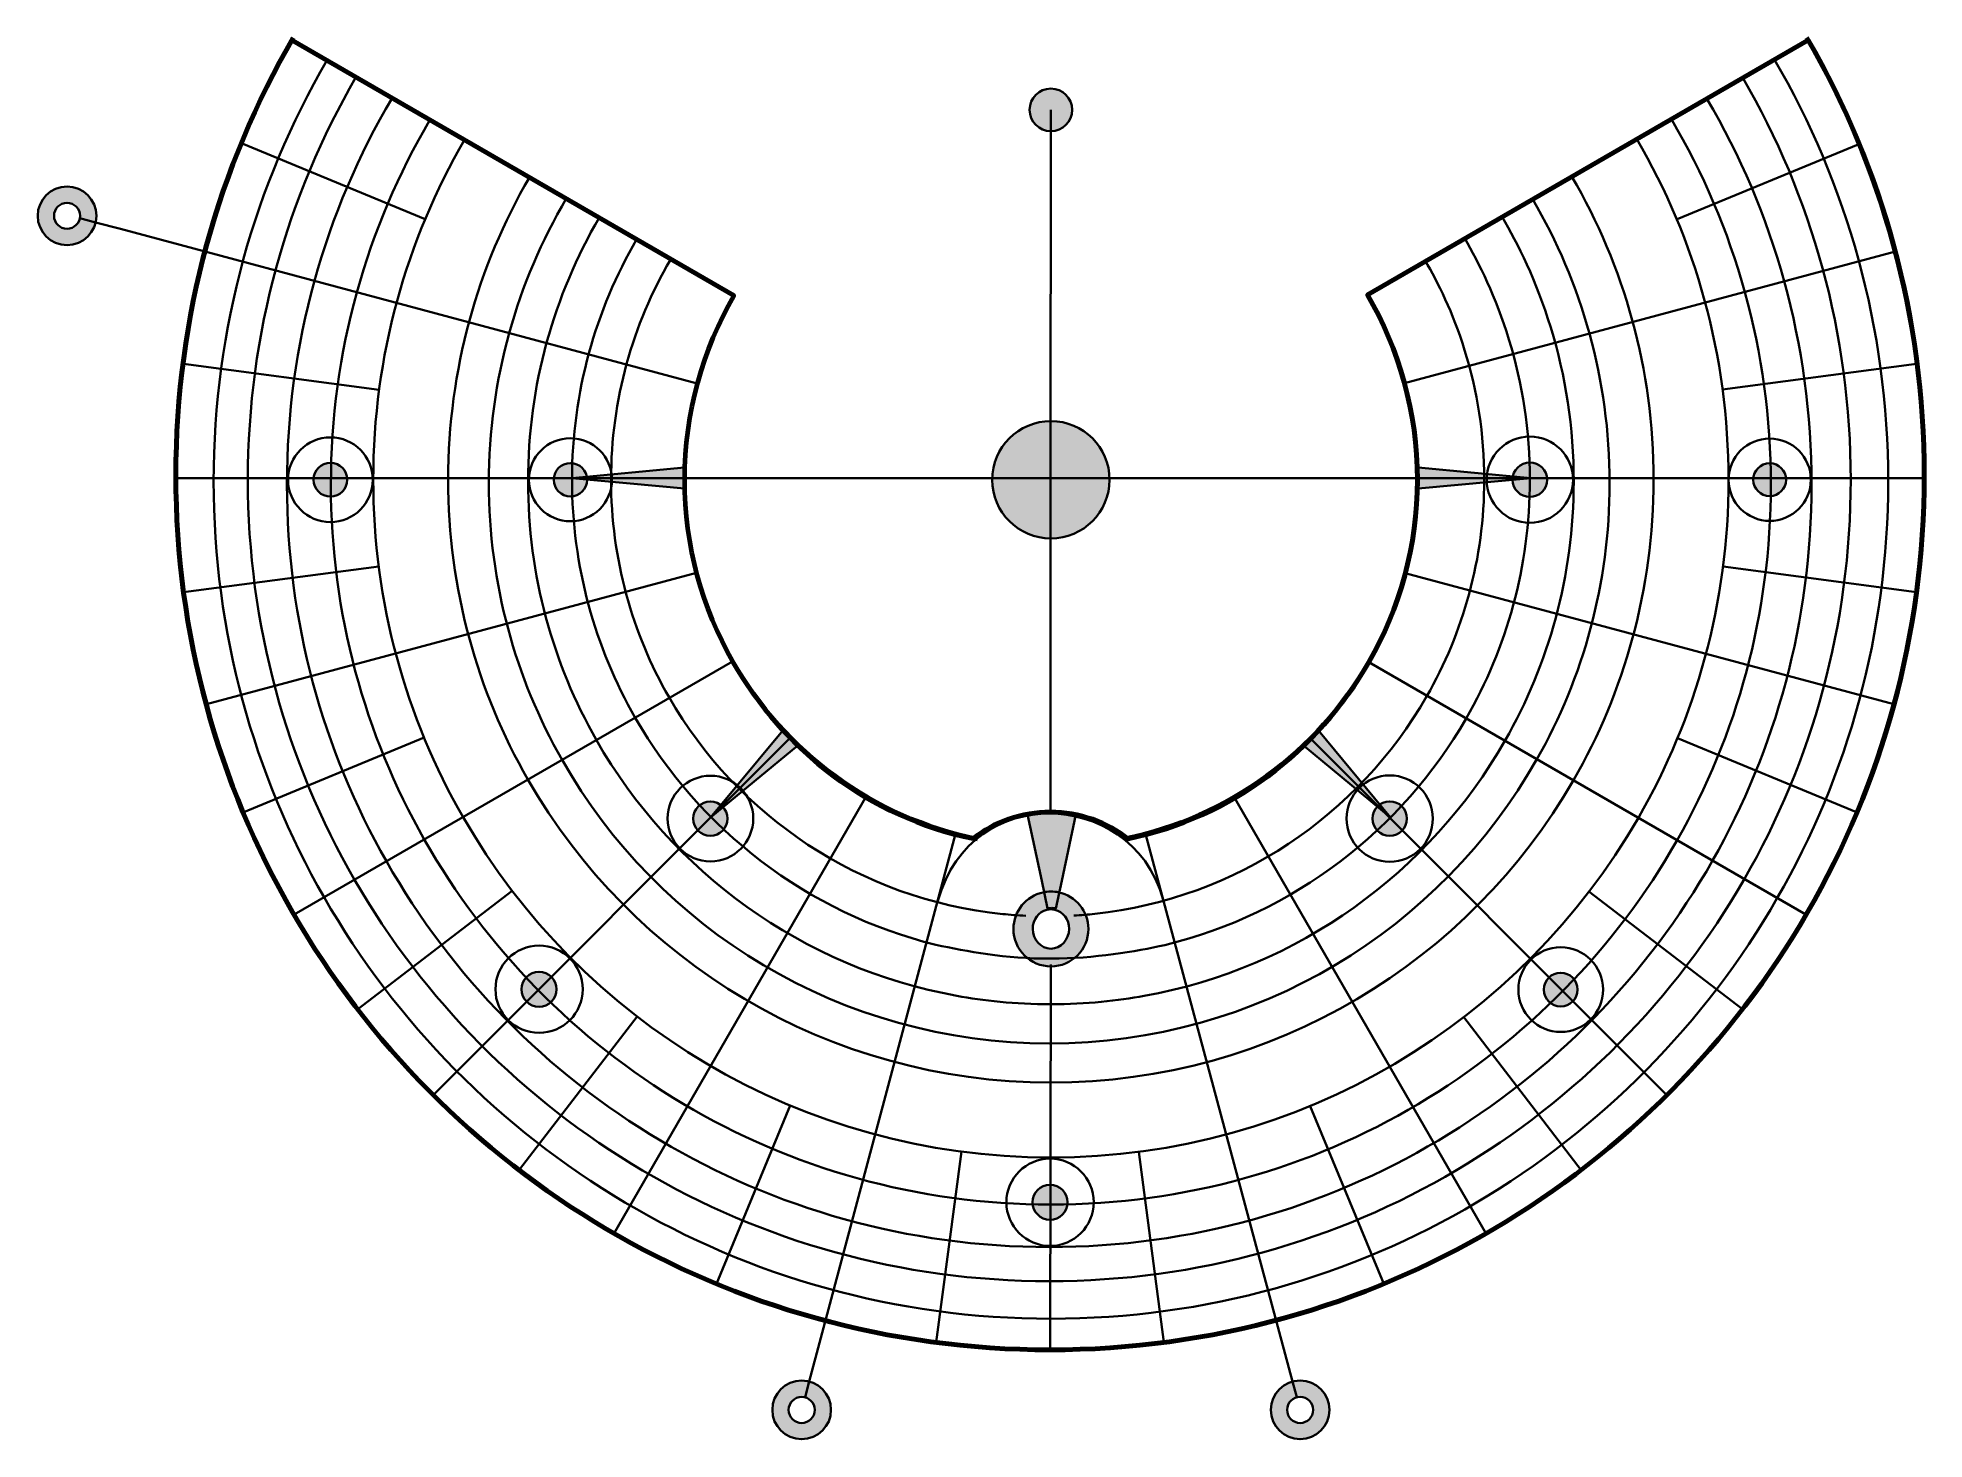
# Model space of a CAD drawing. Header units: inches. Extents: x 6 to 22.1, y -13.6 to -1.6.
import ezdxf

# ---------------------------------------------------------------- set-up
doc = ezdxf.new("R2010")
doc.units = ezdxf.units.IN
doc.header["$MEASUREMENT"] = 0
for name, color, linetype, lineweight in [('2024 Center Camp', 7, 'Continuous', 0), ('Joined Borders', 7, 'Continuous', 0), ('Main Radial Roads', 7, 'Continuous', 0), ('Outposts', 7, 'Continuous', 0), ('Plazas', 7, 'Continuous', 0), ('Portals', 7, 'Continuous', 0), ('Ring Roads', 7, 'Continuous', 0), ('Secondary Radial Roads', 7, 'Continuous', 0), ('The Man', 7, 'Continuous', 0), ('The Temple', 7, 'Continuous', 0)]:
    doc.layers.add(name, color=color, linetype=linetype, lineweight=lineweight)

msp = doc.modelspace()

# ---------------------------------------------------------------- hatches: boundary and pattern name
at = {"layer": '2024 Center Camp', "true_color": 0x000000, "transparency": 33554687}
h = msp.add_hatch(color=18, dxfattribs=at)
h.dxf.hatch_style = 2
edge = h.paths.add_edge_path()
edge.add_spline(control_points=[(14.817, -8.235), (14.817, -8.235), (14.697, -8.801), (14.697, -8.801), (14.697, -8.801), (14.646, -9.037), (14.646, -9.037), (14.635, -9.035), (14.623, -9.033), (14.611, -9.033), (14.599, -9.033), (14.587, -9.035), (14.576, -9.037), (14.576, -9.037), (14.526, -8.801), (14.526, -8.801), (14.526, -8.801), (14.405, -8.235), (14.405, -8.235), (14.459, -8.224), (14.526, -8.214), (14.604, -8.214), (14.688, -8.213), (14.761, -8.223), (14.817, -8.235)], knot_values=[0, 0, 0, 0, 1, 1, 1, 2, 2, 2, 3, 3, 3, 4, 4, 4, 5, 5, 5, 6, 6, 6, 7, 7, 7, 8, 8, 8, 8], degree=3, periodic=0)
h = msp.add_hatch(color=18, dxfattribs=at)
h.dxf.hatch_style = 2
edge = h.paths.add_edge_path()
edge.add_spline(control_points=[(14.604, -9.38), (14.518, -9.38), (14.449, -9.305), (14.449, -9.212), (14.449, -9.132), (14.5, -9.065), (14.569, -9.048), (14.58, -9.045), (14.592, -9.044), (14.604, -9.044), (14.616, -9.044), (14.628, -9.045), (14.639, -9.048), (14.708, -9.065), (14.759, -9.132), (14.759, -9.212), (14.759, -9.305), (14.69, -9.38), (14.604, -9.38)], knot_values=[0, 0, 0, 0, 1, 1, 1, 2, 2, 2, 3, 3, 3, 4, 4, 4, 5, 5, 5, 6, 6, 6, 6], degree=3, periodic=0)
edge = h.paths.add_edge_path()
edge.add_spline(control_points=[(14.671, -8.9), (14.649, -8.895), (14.627, -8.893), (14.604, -8.893), (14.581, -8.893), (14.559, -8.895), (14.538, -8.9), (14.393, -8.93), (14.285, -9.058), (14.285, -9.212), (14.285, -9.388), (14.428, -9.531), (14.604, -9.531), (14.781, -9.531), (14.924, -9.388), (14.924, -9.212), (14.924, -9.058), (14.815, -8.93), (14.671, -8.9)], knot_values=[0, 0, 0, 0, 1, 1, 1, 2, 2, 2, 3, 3, 3, 4, 4, 4, 5, 5, 5, 6, 6, 6, 6], degree=3, periodic=0)
at = {"layer": 'Outposts', "true_color": 0x000000, "transparency": 33554687}
h = msp.add_hatch(color=18, dxfattribs=at)
h.dxf.hatch_style = 2
edge = h.paths.add_edge_path()
edge.add_spline(control_points=[(6.215, -3.243), (6.154, -3.243), (6.104, -3.193), (6.104, -3.132), (6.104, -3.071), (6.154, -3.021), (6.215, -3.021), (6.277, -3.021), (6.326, -3.071), (6.326, -3.132), (6.326, -3.193), (6.277, -3.243), (6.215, -3.243)], knot_values=[0, 0, 0, 0, 1, 1, 1, 2, 2, 2, 3, 3, 3, 4, 4, 4, 4], degree=3, periodic=0)
edge = h.paths.add_edge_path()
edge.add_spline(control_points=[(6.215, -2.882), (6.077, -2.882), (5.965, -2.994), (5.965, -3.132), (5.965, -3.27), (6.077, -3.382), (6.215, -3.382), (6.353, -3.382), (6.465, -3.27), (6.465, -3.132), (6.465, -2.994), (6.353, -2.882), (6.215, -2.882)], knot_values=[0, 0, 0, 0, 1, 1, 1, 2, 2, 2, 3, 3, 3, 4, 4, 4, 4], degree=3, periodic=0)
h = msp.add_hatch(color=18, dxfattribs=at)
h.dxf.hatch_style = 2
edge = h.paths.add_edge_path()
edge.add_spline(control_points=[(12.479, -13.424), (12.418, -13.424), (12.368, -13.374), (12.368, -13.312), (12.368, -13.251), (12.418, -13.201), (12.479, -13.201), (12.541, -13.201), (12.59, -13.251), (12.59, -13.312), (12.59, -13.374), (12.541, -13.424), (12.479, -13.424)], knot_values=[0, 0, 0, 0, 1, 1, 1, 2, 2, 2, 3, 3, 3, 4, 4, 4, 4], degree=3, periodic=0)
edge = h.paths.add_edge_path()
edge.add_spline(control_points=[(12.479, -13.062), (12.341, -13.062), (12.229, -13.174), (12.229, -13.312), (12.229, -13.451), (12.341, -13.562), (12.479, -13.562), (12.617, -13.562), (12.729, -13.451), (12.729, -13.312), (12.729, -13.174), (12.617, -13.062), (12.479, -13.062)], knot_values=[0, 0, 0, 0, 1, 1, 1, 2, 2, 2, 3, 3, 3, 4, 4, 4, 4], degree=3, periodic=0)
h = msp.add_hatch(color=18, dxfattribs=at)
h.dxf.hatch_style = 2
edge = h.paths.add_edge_path()
edge.add_spline(control_points=[(16.729, -13.424), (16.668, -13.424), (16.618, -13.374), (16.618, -13.312), (16.618, -13.251), (16.668, -13.201), (16.729, -13.201), (16.791, -13.201), (16.84, -13.251), (16.84, -13.312), (16.84, -13.374), (16.791, -13.424), (16.729, -13.424)], knot_values=[0, 0, 0, 0, 1, 1, 1, 2, 2, 2, 3, 3, 3, 4, 4, 4, 4], degree=3, periodic=0)
edge = h.paths.add_edge_path()
edge.add_spline(control_points=[(16.729, -13.062), (16.591, -13.062), (16.479, -13.174), (16.479, -13.312), (16.479, -13.451), (16.591, -13.562), (16.729, -13.562), (16.867, -13.562), (16.979, -13.451), (16.979, -13.312), (16.979, -13.174), (16.867, -13.062), (16.729, -13.062)], knot_values=[0, 0, 0, 0, 1, 1, 1, 2, 2, 2, 3, 3, 3, 4, 4, 4, 4], degree=3, periodic=0)
at = {"layer": 'Plazas', "true_color": 0x000000, "transparency": 33554687}
h = msp.add_hatch(color=18, dxfattribs=at)
h.dxf.hatch_style = 2
edge = h.paths.add_edge_path()
edge.add_arc((8.461, -5.382), 0.144, 0, 360)
h = msp.add_hatch(color=18, dxfattribs=at)
h.dxf.hatch_style = 2
edge = h.paths.add_edge_path()
edge.add_arc((10.507, -5.382), 0.142, 0, 360)
h = msp.add_hatch(color=18, dxfattribs=at)
h.dxf.hatch_style = 2
edge = h.paths.add_edge_path()
edge.add_arc((18.688, -5.382), 0.147, 0, 360)
h = msp.add_hatch(color=18, dxfattribs=at)
h.dxf.hatch_style = 2
edge = h.paths.add_edge_path()
edge.add_arc((20.733, -5.382), 0.14, 0, 360)
h = msp.add_hatch(color=18, dxfattribs=at)
h.dxf.hatch_style = 2
edge = h.paths.add_edge_path()
edge.add_arc((11.701, -8.271), 0.146, 0, 360)
h = msp.add_hatch(color=18, dxfattribs=at)
h.dxf.hatch_style = 2
edge = h.paths.add_edge_path()
edge.add_arc((17.493, -8.271), 0.147, 0, 360)
h = msp.add_hatch(color=18, dxfattribs=at)
h.dxf.hatch_style = 2
edge = h.paths.add_edge_path()
edge.add_arc((10.24, -9.726), 0.149, 0, 360)
h = msp.add_hatch(color=18, dxfattribs=at)
h.dxf.hatch_style = 2
edge = h.paths.add_edge_path()
edge.add_arc((18.951, -9.729), 0.144, 0, 360)
h = msp.add_hatch(color=18, dxfattribs=at)
h.dxf.hatch_style = 2
edge = h.paths.add_edge_path()
edge.add_arc((14.597, -11.542), 0.149, 0, 360)
at = {"layer": 'Portals', "true_color": 0x000000, "transparency": 33554687}
h = msp.add_hatch(color=18, dxfattribs=at)
h.dxf.hatch_style = 2
edge = h.paths.add_edge_path()
edge.add_spline(control_points=[(10.521, -5.368), (10.521, -5.368), (11.48, -5.278), (11.48, -5.278), (11.48, -5.307), (11.479, -5.337), (11.479, -5.368), (11.479, -5.399), (11.48, -5.429), (11.48, -5.458), (11.48, -5.458), (10.521, -5.368), (10.521, -5.368)], knot_values=[0, 0, 0, 0, 1, 1, 1, 2, 2, 2, 3, 3, 3, 4, 4, 4, 4], degree=3, periodic=0)
h = msp.add_hatch(color=18, dxfattribs=at)
h.dxf.hatch_style = 2
edge = h.paths.add_edge_path()
edge.add_spline(control_points=[(18.696, -5.368), (18.696, -5.368), (17.736, -5.278), (17.736, -5.278), (17.737, -5.307), (17.737, -5.337), (17.737, -5.368), (17.737, -5.399), (17.737, -5.429), (17.736, -5.458), (17.736, -5.458), (18.696, -5.368), (18.696, -5.368)], knot_values=[0, 0, 0, 0, 1, 1, 1, 2, 2, 2, 3, 3, 3, 4, 4, 4, 4], degree=3, periodic=0)
h = msp.add_hatch(color=18, dxfattribs=at)
h.dxf.hatch_style = 2
edge = h.paths.add_edge_path()
edge.add_spline(control_points=[(11.703, -8.263), (11.703, -8.263), (12.318, -7.52), (12.318, -7.52), (12.338, -7.542), (12.359, -7.563), (12.381, -7.585), (12.402, -7.607), (12.424, -7.628), (12.446, -7.648), (12.446, -7.648), (11.703, -8.263), (11.703, -8.263)], knot_values=[0, 0, 0, 0, 1, 1, 1, 2, 2, 2, 3, 3, 3, 4, 4, 4, 4], degree=3, periodic=0)
h = msp.add_hatch(color=18, dxfattribs=at)
h.dxf.hatch_style = 2
edge = h.paths.add_edge_path()
edge.add_spline(control_points=[(17.499, -8.263), (17.499, -8.263), (16.885, -7.52), (16.885, -7.52), (16.865, -7.542), (16.844, -7.563), (16.822, -7.585), (16.8, -7.607), (16.778, -7.628), (16.757, -7.648), (16.757, -7.648), (17.499, -8.263), (17.499, -8.263)], knot_values=[0, 0, 0, 0, 1, 1, 1, 2, 2, 2, 3, 3, 3, 4, 4, 4, 4], degree=3, periodic=0)
at = {"layer": 'The Man', "true_color": 0x000000, "transparency": 33554687}
h = msp.add_hatch(color=18, dxfattribs=at)
h.dxf.hatch_style = 2
edge = h.paths.add_edge_path()
edge.add_arc((14.604, -5.382), 0.5, 0, 360)
at = {"layer": 'The Temple', "true_color": 0x000000, "transparency": 33554687}
h = msp.add_hatch(color=18, dxfattribs=at)
h.dxf.hatch_style = 2
edge = h.paths.add_edge_path()
edge.add_arc((14.604, -2.229), 0.181, 0, 360)

# ---------------------------------------------------------------- linework, layer by layer
at = {"layer": '2024 Center Camp', "color": 18, "lineweight": 35, "true_color": 0x000000}
for points in [[(14.405, -8.235)], [(14.611, -10.189)]]:
    msp.add_lwpolyline(points, dxfattribs=at)
for points, knots in [([(13.639, -8.972), (13.791, -8.449), (14.192, -8.229), (14.594, -8.229), (14.981, -8.229), (15.424, -8.456), (15.562, -8.965)], [0, 0, 0, 0, 1, 1, 1, 2, 2, 2, 2]), ([(14.817, -8.235), (14.817, -8.235), (14.697, -8.801), (14.697, -8.801), (14.697, -8.801), (14.646, -9.037), (14.646, -9.037), (14.635, -9.035), (14.623, -9.033), (14.611, -9.033), (14.599, -9.033), (14.587, -9.035), (14.576, -9.037), (14.576, -9.037), (14.526, -8.801), (14.526, -8.801), (14.526, -8.801), (14.405, -8.235), (14.405, -8.235), (14.459, -8.224), (14.526, -8.214), (14.604, -8.214), (14.688, -8.213), (14.761, -8.223), (14.817, -8.235)], [0, 0, 0, 0, 1, 1, 1, 2, 2, 2, 3, 3, 3, 4, 4, 4, 5, 5, 5, 6, 6, 6, 7, 7, 7, 8, 8, 8, 8]), ([(14.671, -8.9), (14.649, -8.895), (14.627, -8.893), (14.604, -8.893), (14.581, -8.893), (14.559, -8.895), (14.538, -8.9), (14.393, -8.93), (14.285, -9.058), (14.285, -9.212), (14.285, -9.388), (14.428, -9.531), (14.604, -9.531), (14.781, -9.531), (14.924, -9.388), (14.924, -9.212), (14.924, -9.058), (14.815, -8.93), (14.671, -8.9)], [0, 0, 0, 0, 1, 1, 1, 2, 2, 2, 3, 3, 3, 4, 4, 4, 5, 5, 5, 6, 6, 6, 6]), ([(14.604, -9.38), (14.518, -9.38), (14.449, -9.305), (14.449, -9.212), (14.449, -9.132), (14.5, -9.065), (14.569, -9.048), (14.58, -9.045), (14.592, -9.044), (14.604, -9.044), (14.616, -9.044), (14.628, -9.045), (14.639, -9.048), (14.708, -9.065), (14.759, -9.132), (14.759, -9.212), (14.759, -9.305), (14.69, -9.38), (14.604, -9.38)], [0, 0, 0, 0, 1, 1, 1, 2, 2, 2, 3, 3, 3, 4, 4, 4, 5, 5, 5, 6, 6, 6, 6])]:
    msp.add_open_spline(points, degree=3, knots=knots, dxfattribs=at)
at = {"layer": 'Joined Borders', "color": 18, "lineweight": 35, "true_color": 0x000000}
for p, q in [((11.89, -6.931), (8.153, -9.089)), ((21.042, -9.089), (17.315, -6.937))]:
    msp.add_line(p, q, dxfattribs=at)
at = {"layer": 'Joined Borders', "color": 18, "lineweight": 106, "true_color": 0x000000}
msp.add_open_spline([(8.139, -1.639), (8.139, -1.639), (11.902, -3.812), (11.902, -3.812), (11.633, -4.273), (11.479, -4.81), (11.479, -5.382), (11.479, -5.946), (11.628, -6.475), (11.89, -6.931), (12.327, -7.696), (13.051, -8.258), (13.941, -8.442), (14.112, -8.299), (14.36, -8.213), (14.601, -8.213), (14.842, -8.213), (15.091, -8.3), (15.262, -8.443), (16.152, -8.261), (16.876, -7.701), (17.315, -6.937), (17.579, -6.479), (17.729, -5.948), (17.729, -5.382), (17.729, -4.807), (17.574, -4.268), (17.303, -3.806), (17.303, -3.806), (21.056, -1.639), (21.056, -1.639), (21.056, -1.639), (21.058, -1.638), (21.062, -1.635), (21.691, -2.728), (22.051, -3.995), (22.051, -5.347), (22.051, -6.702), (21.689, -7.974), (21.056, -9.069), (19.768, -11.299), (17.358, -12.8), (14.597, -12.8), (11.836, -12.8), (9.426, -11.299), (8.138, -9.069), (7.505, -7.974), (7.143, -6.702), (7.143, -5.347), (7.143, -3.987), (7.508, -2.712), (8.144, -1.614)], degree=3, knots=[0, 0, 0, 0, 1, 1, 1, 2, 2, 2, 3, 3, 3, 4, 4, 4, 5, 5, 5, 6, 6, 6, 7, 7, 7, 8, 8, 8, 9, 9, 9, 10, 10, 10, 11, 11, 11, 12, 12, 12, 13, 13, 13, 14, 14, 14, 15, 15, 15, 16, 16, 16, 17, 17, 17, 17], dxfattribs=at)
at = {"layer": 'Main Radial Roads', "color": 1, "lineweight": 106, "true_color": 0xff0000}
for p, q in [((11.902, -3.812), (8.139, -1.639)), ((21.056, -1.639), (17.303, -3.806))]:
    msp.add_line(p, q, dxfattribs=at)
at = {"layer": 'Main Radial Roads', "color": 18, "lineweight": 35, "true_color": 0x000000}
for p, q in [((11.588, -4.562), (6.671, -3.244)), ((21.806, -3.437), (17.619, -4.558)), ((7.146, -5.368), (22.049, -5.368)), ((11.581, -6.176), (7.403, -7.296)), ((21.792, -7.296), (17.626, -6.18)), ((12.384, -7.581), (9.34, -10.625)), ((19.854, -10.625), (16.817, -7.588)), ((13.03, -8.082), (10.881, -11.806)), ((18.314, -11.806), (16.168, -8.088)), ((14.604, -9.514), (14.597, -12.806))]:
    msp.add_line(p, q, dxfattribs=at)
at = {"layer": 'Main Radial Roads', "color": 1, "lineweight": 35, "true_color": 0xff0000}
for p, q in [((11.89, -6.931), (8.153, -9.089)), ((21.042, -9.089), (17.315, -6.937))]:
    msp.add_line(p, q, dxfattribs=at)
at = {"layer": 'Main Radial Roads', "color": 18, "lineweight": 35, "true_color": 0x000000}
for points in [[(14.6, -8.215), (14.602, -5.368), (14.604, -2.229)], [(6.671, -3.244), (6.459, -3.188), (6.325, -3.151)], [(14.597, -5.368), (14.6, -5.373), (14.6, -5.373), (14.601, -5.374)], [(14.597, -5.368), (14.599, -5.37), (14.601, -5.372)], [(14.598, -5.366), (14.599, -5.37), (14.6, -5.373), (14.6, -5.373), (14.601, -5.374), (14.601, -5.375)], [(12.508, -13.205), (12.544, -13.071), (13.792, -8.4)], [(15.412, -8.402), (16.664, -13.071), (16.7, -13.205)]]:
    msp.add_lwpolyline(points, dxfattribs=at)
at = {"layer": 'Outposts', "color": 18, "lineweight": 35, "true_color": 0x000000}
for points in [[(6.215, -2.882), (6.077, -2.882), (5.965, -2.994), (5.965, -3.132), (5.965, -3.27), (6.077, -3.382), (6.215, -3.382), (6.353, -3.382), (6.465, -3.27), (6.465, -3.132), (6.465, -2.994), (6.353, -2.882), (6.215, -2.882)], [(6.215, -3.243), (6.154, -3.243), (6.104, -3.193), (6.104, -3.132), (6.104, -3.071), (6.154, -3.021), (6.215, -3.021), (6.277, -3.021), (6.326, -3.071), (6.326, -3.132), (6.326, -3.193), (6.277, -3.243), (6.215, -3.243)], [(12.479, -13.062), (12.341, -13.062), (12.229, -13.174), (12.229, -13.312), (12.229, -13.451), (12.341, -13.562), (12.479, -13.562), (12.617, -13.562), (12.729, -13.451), (12.729, -13.312), (12.729, -13.174), (12.617, -13.062), (12.479, -13.062)], [(16.729, -13.062), (16.591, -13.062), (16.479, -13.174), (16.479, -13.312), (16.479, -13.451), (16.591, -13.562), (16.729, -13.562), (16.867, -13.562), (16.979, -13.451), (16.979, -13.312), (16.979, -13.174), (16.867, -13.062), (16.729, -13.062)], [(12.479, -13.424), (12.418, -13.424), (12.368, -13.374), (12.368, -13.312), (12.368, -13.251), (12.418, -13.201), (12.479, -13.201), (12.541, -13.201), (12.59, -13.251), (12.59, -13.312), (12.59, -13.374), (12.541, -13.424), (12.479, -13.424)], [(16.729, -13.424), (16.668, -13.424), (16.618, -13.374), (16.618, -13.312), (16.618, -13.251), (16.668, -13.201), (16.729, -13.201), (16.791, -13.201), (16.84, -13.251), (16.84, -13.312), (16.84, -13.374), (16.791, -13.424), (16.729, -13.424)]]:
    msp.add_open_spline(points, degree=3, knots=[0, 0, 0, 0, 1, 1, 1, 2, 2, 2, 3, 3, 3, 4, 4, 4, 4], dxfattribs=at)
at = {"layer": 'Plazas', "color": 18, "lineweight": 35, "true_color": 0x000000}
for centre, radius in [((8.461, -5.382), 0.361), ((10.507, -5.382), 0.354), ((18.688, -5.382), 0.368), ((20.733, -5.382), 0.351), ((8.461, -5.382), 0.144), ((10.507, -5.382), 0.142), ((18.688, -5.382), 0.147), ((20.733, -5.382), 0.14), ((11.701, -8.271), 0.365), ((17.493, -8.271), 0.368), ((11.701, -8.271), 0.146), ((17.493, -8.271), 0.147), ((10.24, -9.726), 0.372), ((18.951, -9.729), 0.361), ((10.24, -9.726), 0.149), ((18.951, -9.729), 0.144), ((14.597, -11.542), 0.372), ((14.597, -11.542), 0.149)]:
    msp.add_circle(centre, radius, dxfattribs=at)
at = {"layer": 'Portals', "color": 18, "lineweight": 35, "true_color": 0x000000}
for points in [[(10.521, -5.368), (10.521, -5.368), (11.48, -5.278), (11.48, -5.278), (11.48, -5.307), (11.479, -5.337), (11.479, -5.368), (11.479, -5.399), (11.48, -5.429), (11.48, -5.458), (11.48, -5.458), (10.521, -5.368), (10.521, -5.368)], [(18.696, -5.368), (18.696, -5.368), (17.736, -5.278), (17.736, -5.278), (17.737, -5.307), (17.737, -5.337), (17.737, -5.368), (17.737, -5.399), (17.737, -5.429), (17.736, -5.458), (17.736, -5.458), (18.696, -5.368), (18.696, -5.368)], [(11.703, -8.263), (11.703, -8.263), (12.318, -7.52), (12.318, -7.52), (12.338, -7.542), (12.359, -7.563), (12.381, -7.585), (12.402, -7.607), (12.424, -7.628), (12.446, -7.648), (12.446, -7.648), (11.703, -8.263), (11.703, -8.263)], [(17.499, -8.263), (17.499, -8.263), (16.885, -7.52), (16.885, -7.52), (16.865, -7.542), (16.844, -7.563), (16.822, -7.585), (16.8, -7.607), (16.778, -7.628), (16.757, -7.648), (16.757, -7.648), (17.499, -8.263), (17.499, -8.263)]]:
    msp.add_open_spline(points, degree=3, knots=[0, 0, 0, 0, 1, 1, 1, 2, 2, 2, 3, 3, 3, 4, 4, 4, 4], dxfattribs=at)
at = {"layer": 'Ring Roads', "color": 1, "lineweight": 106, "true_color": 0xff0000}
for points, knots in [([(8.144, -1.614), (7.508, -2.712), (7.143, -3.987), (7.143, -5.347), (7.143, -6.702), (7.505, -7.974), (8.138, -9.069), (9.426, -11.299), (11.836, -12.8), (14.597, -12.8), (17.358, -12.8), (19.768, -11.299), (21.056, -9.069), (21.689, -7.974), (22.051, -6.702), (22.051, -5.347), (22.051, -3.987), (21.687, -2.712), (21.05, -1.614)], [0, 0, 0, 0, 1, 1, 1, 2, 2, 2, 3, 3, 3, 4, 4, 4, 5, 5, 5, 6, 6, 6, 6]), ([(11.902, -3.812), (11.633, -4.273), (11.479, -4.81), (11.479, -5.382), (11.479, -5.946), (11.628, -6.475), (11.89, -6.931), (12.329, -7.699), (13.084, -8.262), (13.978, -8.444)], [0, 0, 0, 0, 1, 1, 1, 2, 2, 2, 3, 3, 3, 3]), ([(17.303, -3.806), (17.574, -4.268), (17.729, -4.807), (17.729, -5.382), (17.729, -5.948), (17.579, -6.479), (17.315, -6.937), (16.876, -7.702), (16.122, -8.263), (15.231, -8.444)], [0, 0, 0, 0, 1, 1, 1, 2, 2, 2, 3, 3, 3, 3])]:
    msp.add_open_spline(points, degree=3, knots=knots, dxfattribs=at)
at = {"layer": 'Ring Roads', "color": 18, "lineweight": 35, "true_color": 0x000000}
for points, knots in [([(8.431, -1.808), (7.817, -2.862), (7.465, -4.088), (7.465, -5.396), (7.465, -6.687), (7.808, -7.897), (8.407, -8.942), (9.638, -11.089), (11.952, -12.535), (14.604, -12.535), (17.254, -12.535), (19.566, -11.091), (20.798, -8.948), (21.399, -7.902), (21.743, -6.689), (21.743, -5.396), (21.743, -4.085), (21.39, -2.858), (20.774, -1.802)], [0, 0, 0, 0, 1, 1, 1, 2, 2, 2, 3, 3, 3, 4, 4, 4, 5, 5, 5, 6, 6, 6, 6]), ([(8.679, -1.951), (8.093, -2.96), (7.757, -4.132), (7.757, -5.382), (7.757, -6.624), (8.088, -7.788), (8.667, -8.792), (9.848, -10.838), (12.058, -12.215), (14.59, -12.215), (17.125, -12.215), (19.337, -10.835), (20.517, -8.786), (21.094, -7.784), (21.424, -6.621), (21.424, -5.382), (21.424, -4.134), (21.089, -2.964), (20.505, -1.957)], [0, 0, 0, 0, 1, 1, 1, 2, 2, 2, 3, 3, 3, 4, 4, 4, 5, 5, 5, 6, 6, 6, 6]), ([(8.986, -2.128), (8.417, -3.095), (8.09, -4.221), (8.09, -5.424), (8.09, -6.592), (8.398, -7.688), (8.938, -8.635), (10.056, -10.599), (12.169, -11.924), (14.59, -11.924), (17.014, -11.924), (19.129, -10.597), (20.246, -8.629), (20.783, -7.683), (21.09, -6.589), (21.09, -5.424), (21.09, -4.223), (20.765, -3.099), (20.198, -2.134)], [0, 0, 0, 0, 1, 1, 1, 2, 2, 2, 3, 3, 3, 4, 4, 4, 5, 5, 5, 6, 6, 6, 6]), ([(9.309, -2.315), (8.773, -3.227), (8.465, -4.289), (8.465, -5.424), (8.465, -6.524), (8.755, -7.556), (9.261, -8.449), (10.316, -10.308), (12.314, -11.562), (14.604, -11.562), (16.892, -11.562), (18.888, -10.311), (19.944, -8.455), (20.453, -7.561), (20.743, -6.526), (20.743, -5.424), (20.743, -4.287), (20.434, -3.222), (19.895, -2.309)], [0, 0, 0, 0, 1, 1, 1, 2, 2, 2, 3, 3, 3, 4, 4, 4, 5, 5, 5, 6, 6, 6, 6]), ([(9.604, -2.485), (9.109, -3.337), (8.826, -4.326), (8.826, -5.382), (8.826, -6.429), (9.105, -7.411), (9.592, -8.258), (10.589, -9.992), (12.46, -11.16), (14.604, -11.16), (16.746, -11.16), (18.615, -9.995), (19.613, -8.264), (20.102, -7.416), (20.382, -6.432), (20.382, -5.382), (20.382, -4.324), (20.098, -3.332), (19.601, -2.479)], [0, 0, 0, 0, 1, 1, 1, 2, 2, 2, 3, 3, 3, 4, 4, 4, 5, 5, 5, 6, 6, 6, 6]), ([(10.157, -2.805), (9.717, -3.562), (9.465, -4.443), (9.465, -5.382), (9.465, -6.313), (9.713, -7.186), (10.145, -7.938), (11.032, -9.482), (12.697, -10.521), (14.604, -10.521), (16.509, -10.521), (18.172, -9.484), (19.06, -7.944), (19.494, -7.19), (19.743, -6.315), (19.743, -5.382), (19.743, -4.44), (19.49, -3.558), (19.047, -2.799)], [0, 0, 0, 0, 1, 1, 1, 2, 2, 2, 3, 3, 3, 4, 4, 4, 5, 5, 5, 6, 6, 6, 6]), ([(10.472, -2.986), (10.053, -3.697), (9.812, -4.525), (9.812, -5.41), (9.812, -6.268), (10.039, -7.074), (10.436, -7.771), (11.258, -9.214), (12.81, -10.188), (14.59, -10.188), (16.373, -10.188), (17.927, -9.211), (18.748, -7.765), (19.143, -7.07), (19.368, -6.266), (19.368, -5.41), (19.368, -4.528), (19.129, -3.701), (18.712, -2.992)], [0, 0, 0, 0, 1, 1, 1, 2, 2, 2, 3, 3, 3, 4, 4, 4, 5, 5, 5, 6, 6, 6, 6]), ([(10.753, -3.148), (10.367, -3.808), (10.146, -4.576), (10.146, -5.396), (10.146, -6.198), (10.358, -6.951), (10.729, -7.602), (11.37, -8.725), (12.485, -9.543), (13.803, -9.782), (14.025, -9.822), (14.295, -9.854), (14.604, -9.854), (14.909, -9.854), (15.178, -9.823), (15.398, -9.783), (16.716, -9.547), (17.833, -8.73), (18.476, -7.607), (18.849, -6.956), (19.062, -6.201), (19.062, -5.396), (19.062, -4.939), (18.994, -4.498), (18.866, -4.083), (18.743, -3.685), (18.585, -3.369), (18.452, -3.142)], [0, 0, 0, 0, 1, 1, 1, 2, 2, 2, 3, 3, 3, 4, 4, 4, 5, 5, 5, 6, 6, 6, 7, 7, 7, 8, 8, 8, 9, 9, 9, 9]), ([(11.072, -3.333), (10.721, -3.935), (10.521, -4.635), (10.521, -5.382), (10.521, -6.12), (10.717, -6.813), (11.06, -7.411), (11.607, -8.365), (12.528, -9.077), (13.624, -9.347), (13.888, -9.404), (14.211, -9.466), (14.604, -9.465), (14.981, -9.464), (15.32, -9.404), (15.577, -9.349), (16.674, -9.081), (17.596, -8.37), (18.145, -7.417), (18.49, -6.817), (18.688, -6.123), (18.688, -5.382), (18.688, -4.966), (18.625, -4.564), (18.509, -4.186), (18.398, -3.822), (18.254, -3.533), (18.133, -3.327)], [0, 0, 0, 0, 1, 1, 1, 2, 2, 2, 3, 3, 3, 4, 4, 4, 5, 5, 5, 6, 6, 6, 7, 7, 7, 8, 8, 8, 9, 9, 9, 9]), ([(11.36, -3.507), (11.038, -4.058), (10.854, -4.698), (10.854, -5.382), (10.854, -6.057), (11.034, -6.69), (11.348, -7.236), (11.931, -8.248), (12.976, -8.961), (14.194, -9.085), (14.256, -9.091), (14.321, -9.096), (14.39, -9.1)], [0, 0, 0, 0, 1, 1, 1, 2, 2, 2, 3, 3, 3, 4, 4, 4, 4]), ([(14.799, -9.098), (14.862, -9.094), (14.922, -9.089), (14.978, -9.083), (16.191, -8.952), (17.229, -8.24), (17.808, -7.23), (18.12, -6.685), (18.299, -6.054), (18.299, -5.382), (18.299, -4.997), (18.24, -4.626), (18.132, -4.277), (18.032, -3.956), (17.904, -3.699), (17.796, -3.513)], [0, 0, 0, 0, 1, 1, 1, 2, 2, 2, 3, 3, 3, 4, 4, 4, 5, 5, 5, 5])]:
    msp.add_open_spline(points, degree=3, knots=knots, dxfattribs=at)
at = {"layer": 'Secondary Radial Roads', "color": 18, "lineweight": 35, "true_color": 0x000000}
for p, q in [((9.269, -3.161), (7.708, -2.515)), ((21.486, -2.523), (19.944, -3.162)), ((8.877, -4.615), (7.208, -4.395)), ((21.986, -4.395), (20.331, -4.613)), ((8.873, -6.122), (7.208, -6.341)), ((21.986, -6.341), (20.335, -6.123)), ((9.259, -7.579), (7.722, -8.216)), ((21.472, -8.216), (19.947, -7.584)), ((10.011, -8.887), (8.694, -9.897)), ((20.5, -9.897), (19.192, -8.894)), ((11.076, -9.958), (10.073, -11.264)), ((19.125, -11.269), (18.124, -9.964)), ((12.382, -10.717), (11.752, -12.236)), ((17.442, -12.236), (16.815, -10.722)), ((13.841, -11.11), (13.627, -12.736)), ((15.567, -12.736), (15.353, -11.112))]:
    msp.add_line(p, q, dxfattribs=at)
at = {"layer": 'The Man', "color": 18, "lineweight": 35, "true_color": 0x000000}
msp.add_circle((14.604, -5.382), 0.5, dxfattribs=at)
at = {"layer": 'The Temple', "color": 18, "lineweight": 35, "true_color": 0x000000}
msp.add_circle((14.604, -2.229), 0.181, dxfattribs=at)

doc.saveas('drawing.dxf')
